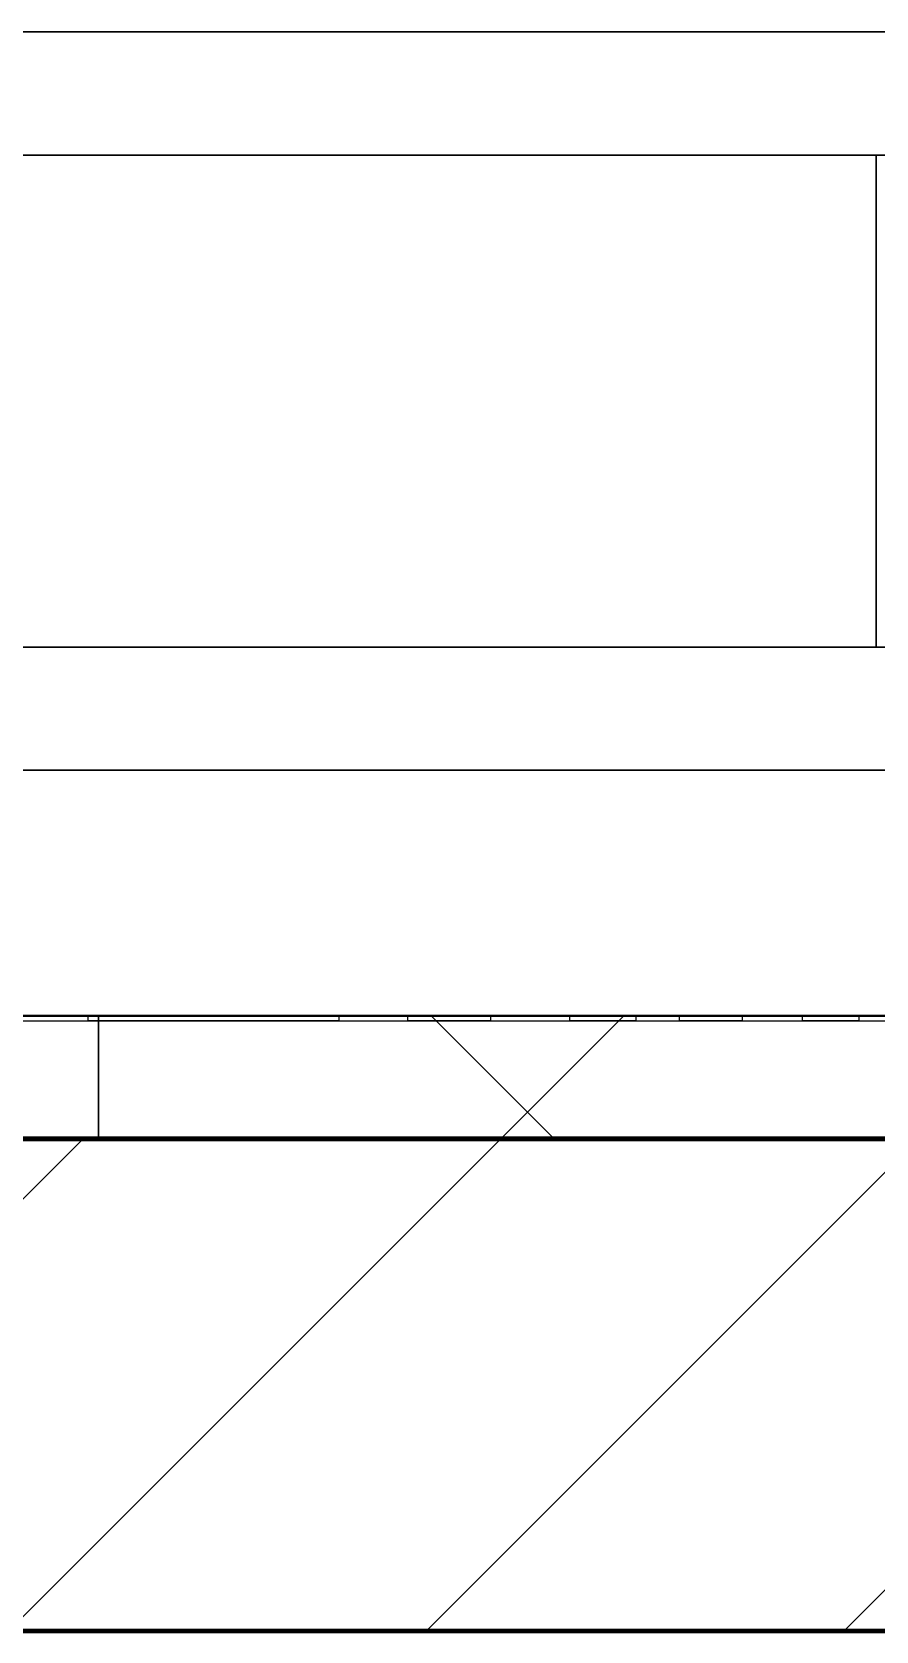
# Model space of a CAD drawing. Header units: millimetres. Extents: x -920231 to -841213, y -17301 to 22361.
# Drawn here: x -874609 to -874266, y -11666 to -11016 of the extents above; entities that cross this region are included whole.
import ezdxf
from ezdxf.enums import TextEntityAlignment as Align
from ezdxf.xclip import XClip

# ---------------------------------------------------------------- set-up
doc = ezdxf.new("R2010")
doc.units = ezdxf.units.MM
doc.header["$XCLIPFRAME"] = 0
for name, color, linetype in [('000 - WIPEOUT', 250, 'Continuous'), ('A04_TUBE SERIES', 2, 'Continuous'), ('A11_ALU.SOLID SHEET', 2, 'Continuous')]:
    doc.layers.add(name, color=color, linetype=linetype)
for name, color, linetype, lineweight in [('A-FLOR', 6, 'Continuous', 70), ('A-GLAZ-CURT', 2, 'Continuous', 9), ('A-WALL', 5, 'Continuous', 35), ('A-WALL-FNSH', 2, 'Continuous', 35), ('A-WALL-PATT', 1, 'Continuous', 35)]:
    doc.layers.add(name, color=color, linetype=linetype, lineweight=lineweight)

# ---------------------------------------------------------------- blocks, each defined once
blk = doc.blocks.new('PPLS-PP19_Custom Tile Pattern - Custom Tile Pattern-V18-4230-01 ENLARGED MULTI-PURPOSE LEVEL - REFLECTED CEILING PLAN - SHEET 1')
at = {"layer": 'A-GLAZ-CURT'}
for p, q in [((230.06, 0), (300, 0)), ((295.8, 0), (300, 0)), ((295.8, -2), (295.8, 0)), ((300, 0), (300, -2)), ((-300, -2), (300, -2)), ((300, -2), (295.8, -2)), ((300, -2), (300, -50)), ((300, -50), (-300, -50))]:
    blk.add_line(p, q, dxfattribs=at)
for points, knots in [([(300, 0), (286.53, 0), (254.22, 0), (207.11, 0), (177.41, 0), (159.34, 0), (158.33, 0), (158.3, 0)], [-285.253232, -285.253232, -285.253232, -285.253232, -244.693688, -187.987675, -143.776725, -129.632772, -123.352749, -123.352749, -123.352749, -123.352749]), ([(300, 0), (288.22, 0), (262, 0), (230.48, 0), (220, 0), (219.04, 0)], [-12528.858583, -12528.858583, -12528.858583, -12528.858583, -11905.454923, -11162.864862, -10859.773777, -10859.773777, -10859.773777, -10859.773777]), ([(284.78, 0), (284.83, 0), (285.23, 0), (287.47, 0), (293.59, 0), (297.76, 0), (300, 0)], [-4096.535135, -4096.535135, -4096.535135, -4096.535135, -4053.389046, -3959.664717, -3862.421465, -3746.95702, -3746.95702, -3746.95702, -3746.95702]), ([(295.8, 0), (294.18, 0), (290.94, 0), (286.68, 0), (285.79, 0)], [-4679.165325, -4679.165325, -4679.165325, -4679.165325, -4358.271401, -4213.061173, -4213.061173, -4213.061173, -4213.061173])]:
    blk.add_open_spline(points, degree=3, knots=knots, dxfattribs=at)
blk = doc.blocks.new('PPLS-PP19_Custom Tile Pattern - Custom Tile Pattern-V63-4230-01 ENLARGED MULTI-PURPOSE LEVEL - REFLECTED CEILING PLAN - SHEET 1')
at = {"layer": 'A-GLAZ-CURT'}
for p, q in [((-300, 0), (-202.31, 0)), ((-300, -2), (-300, 0)), ((-293.07, 0), (-289.41, 0)), ((-289.41, 0), (-293.07, 0)), ((-288.85, 0), (-275.75, 0)), ((-275.75, 0), (-288.85, 0)), ((-222.32, 0), (-217.03, 0)), ((-217.03, 0), (-222.32, 0)), ((-216.25, 0), (-205, 0)), ((-205, 0), (-216.25, 0)), ((-202.31, 0), (-202.31, -2)), ((-174.21, 0), (-140.66, 0)), ((-174.21, -2), (-174.21, 0)), ((-140.66, 0), (-140.66, -2)), ((-108.4, 0), (-81.66, 0)), ((-108.4, -2), (-108.4, 0)), ((-81.66, 0), (-81.66, -2)), ((-63.81, 0), (-38.36, 0)), ((-63.81, -2), (-63.81, 0)), ((-38.36, 0), (-38.36, -2)), ((-13.88, 0), (9.01, 0)), ((-13.88, -2), (-13.88, 0)), ((9.01, 0), (9.01, -2)), ((-300, -2), (300, -2)), ((-300, -50), (-300, -2)), ((-202.31, -2), (-300, -2)), ((-140.66, -2), (-174.21, -2)), ((-81.66, -2), (-108.4, -2)), ((-38.36, -2), (-63.81, -2)), ((9.01, -2), (-13.88, -2)), ((300, -50), (-300, -50))]:
    blk.add_line(p, q, dxfattribs=at)
at = {"layer": 'A-GLAZ-CURT', "flags": 128}
for points in [[(-300, 0), (-291.7, 0), (-283.58, 0), (-275.62, 0), (-267.8, 0), (-260.12, 0), (-252.56, 0), (-245.12, 0), (-237.77, 0), (-230.5, 0), (-223.32, 0), (-216.99, 0)], [(-174.21, 0), (-178.96, 0), (-183.97, 0), (-189.27, 0), (-194.85, 0), (-200.68, 0), (-206.74, 0), (-213.02, 0), (-219.49, 0), (-226.14, 0), (-232.95, 0), (-239.91, 0), (-247.01, 0), (-254.25, 0), (-261.61, 0), (-269.09, 0), (-276.68, 0), (-284.36, 0), (-292.14, 0), (-300, 0)], [(-216.2, 0), (-209.18, 0), (-202.31, 0)]]:
    blk.add_lwpolyline(points, dxfattribs=at)
at = {"layer": 'A-GLAZ-CURT'}
for points in [[(-300, 0), (-296.25, 0), (-292.52, 0), (-288.82, 0)], [(-289.1, 0), (-292.69, 0), (-296.33, 0), (-300, 0)], [(-148.23, 0), (-147.31, 0), (-146.22, 0), (-145.17, 0)], [(-145.56, 0), (-146.23, 0), (-146.71, 0), (-146.95, 0)], [(-137.88, 0), (-140.56, 0), (-143.24, 0), (-144.92, 0)], [(-144.53, 0), (-143.07, 0), (-141.23, 0), (-138.62, 0)], [(-39.84, 0), (-39.08, 0), (-38.11, 0), (-37.36, 0)]]:
    blk.add_open_spline(points, degree=3, dxfattribs=at)
for points, knots in [([(-217, 0), (-237.18, 0), (-260.52, 0), (-287.1, 0), (-288.83, 0)], [-15069.370336, -15069.370336, -15069.370336, -15069.370336, -13729.592194, -13637.183862, -13637.183862, -13637.183862, -13637.183862]), ([(-288.02, 0), (-276.85, 0), (-233.49, 0), (-184.21, 0), (-151.15, 0), (-140.66, 0)], [-5108.332465, -5108.332465, -5108.332465, -5108.332465, -4502.809032, -2700.551212, -1671.606487, -1671.606487, -1671.606487, -1671.606487]), ([(-217.46, 0), (-223.86, 0), (-236, 0), (-255.22, 0), (-262.59, 0), (-264.9, 0), (-265.4, 0)], [-1195.397769, -1195.397769, -1195.397769, -1195.397769, -858.079193, -543.655514, -208.940337, 0, 0, 0, 0]), ([(-258.6, 0), (-257.91, 0), (-254.26, 0), (-241.25, 0), (-227.53, 0), (-218.86, 0), (-217.07, 0)], [-5722.54675, -5722.54675, -5722.54675, -5722.54675, -5657.471696, -5413.335975, -5017.494783, -4916.013316, -4916.013316, -4916.013316, -4916.013316]), ([(-133.82, 0), (-135.51, 0), (-137.8, 0), (-149.31, 0), (-162.01, 0), (-177.91, 0), (-199.46, 0), (-216.65, 0), (-231.26, 0), (-233.46, 0), (-234, 0)], [-2731.647847, -2731.647847, -2731.647847, -2731.647847, -2418.507304, -2308.929706, -2113.765672, -1763.376603, -1422.553702, -978.033455, -846.069444, -682.911962, -682.911962, -682.911962, -682.911962]), ([(-233.49, 0), (-233.44, 0), (-232.38, 0), (-230.74, 0), (-225.3, 0), (-223.63, 0)], [-455.274641, -455.274641, -455.274641, -455.274641, -440.605512, -119.536984, 0, 0, 0, 0]), ([(-223.63, 0), (-219.39, 0), (-206.17, 0), (-188.58, 0), (-169.02, 0), (-156.01, 0), (-148.18, 0), (-146.3, 0)], [-5463.295695, -5463.295695, -5463.295695, -5463.295695, -5161.076232, -4739.070012, -4465.409639, -4149.119819, -4046.8857, -4046.8857, -4046.8857, -4046.8857]), ([(-217, 0), (-215.55, 0), (-211.11, 0), (-200.2, 0), (-185.8, 0), (-171.77, 0), (-158.7, 0), (-157.22, 0)], [-4914.687289, -4914.687289, -4914.687289, -4914.687289, -4832.723979, -4666.091899, -4349.945572, -4000.813434, -3840.635403, -3840.635403, -3840.635403, -3840.635403]), ([(-145.24, 0), (-147.68, 0), (-147.91, 0), (-158.72, 0), (-174.02, 0), (-185.59, 0), (-202.64, 0), (-213.26, 0), (-217, 0)], [-2901.410106, -2901.410106, -2901.410106, -2901.410106, -2477.344047, -2237.412286, -2029.680487, -1755.085331, -1400.429864, -1203.367208, -1203.367208, -1203.367208, -1203.367208]), ([(-108.4, 0), (-116.54, 0), (-146.91, 0), (-184.95, 0), (-215.87, 0), (-216.72, 0)], [-17961.803277, -17961.803277, -17961.803277, -17961.803277, -17136.203329, -15131.813646, -15075.510382, -15075.510382, -15075.510382, -15075.510382]), ([(-152.35, 0), (-151.03, 0), (-148.8, 0), (-146.2, 0), (-145.22, 0)], [-3494.978217, -3494.978217, -3494.978217, -3494.978217, -3371.022232, -3315.408842, -3315.408842, -3315.408842, -3315.408842]), ([(-118.78, 0), (-121.86, 0), (-126.28, 0), (-136.96, 0), (-147.46, 0), (-150.03, 0), (-150.57, 0)], [-5938.474035, -5938.474035, -5938.474035, -5938.474035, -5700.061948, -5508.838257, -5298.784692, -5196.16478, -5196.16478, -5196.16478, -5196.16478]), ([(-150.34, 0), (-150.07, 0), (-147.75, 0), (-142.6, 0), (-127.26, 0), (-107.3, 0), (-90.42, 0), (-75.26, 0), (-68.41, 0), (-65.12, 0), (-63.63, 0)], [-4948.728362, -4948.728362, -4948.728362, -4948.728362, -4883.323924, -4440.880425, -4054.690705, -3793.097032, -3402.597032, -3144.956779, -3050.982048, -2969.237017, -2969.237017, -2969.237017, -2969.237017]), ([(-26.75, 0), (-27.82, 0), (-36.18, 0), (-53.55, 0), (-78.2, 0), (-110.94, 0), (-130.52, 0), (-147.74, 0), (-149.07, 0)], [-8718.362214, -8718.362214, -8718.362214, -8718.362214, -8532.293389, -8073.216054, -7508.296369, -7004.680444, -6449.282163, -6277.220794, -6277.220794, -6277.220794, -6277.220794]), ([(-146.69, 0), (-146.59, 0), (-145.49, 0), (-135.69, 0), (-128.29, 0), (-125.15, 0)], [-420.34245, -420.34245, -420.34245, -420.34245, -406.956646, -290.263673, 0, 0, 0, 0]), ([(-86.16, 0), (-91.37, 0), (-104.13, 0), (-122.65, 0), (-137.5, 0), (-143.5, 0), (-145.23, 0)], [-1681.3698, -1681.3698, -1681.3698, -1681.3698, -1374.161226, -945.742622, -741.901385, -571.762605, -571.762605, -571.762605, -571.762605]), ([(-145.14, 0), (-141.74, 0), (-135.07, 0), (-127.33, 0), (-124.19, 0), (-123.43, 0), (-123.28, 0)], [-4025.956909, -4025.956909, -4025.956909, -4025.956909, -3839.893365, -3647.167523, -3488.92562, -3439.852845, -3439.852845, -3439.852845, -3439.852845]), ([(-144.74, 0), (-144.47, 0), (-139.73, 0), (-137.28, 0), (-133.93, 0), (-128.78, 0), (-126.5, 0)], [-6044.731135, -6044.731135, -6044.731135, -6044.731135, -6017.569127, -5560.701257, -5364.112219, -5231.017328, -5231.017328, -5231.017328, -5231.017328]), ([(-134.24, 0), (-133.42, 0), (-130.43, 0), (-117.33, 0), (-95.54, 0), (-84.96, 0), (-81.66, 0)], [-7671.276312, -7671.276312, -7671.276312, -7671.276312, -7293.749979, -6839.55839, -6236.997189, -5931.848349, -5931.848349, -5931.848349, -5931.848349]), ([(-127.41, 0), (-131.63, 0), (-133.13, 0), (-134.06, 0), (-134.11, 0)], [-8540.990293, -8540.990293, -8540.990293, -8540.990293, -8266.114998, -8251.085632, -8251.085632, -8251.085632, -8251.085632]), ([(-120.13, 0), (-120.14, 0), (-120.24, 0), (-121.3, 0), (-129.25, 0), (-133.82, 0)], [-2933.992132, -2933.992132, -2933.992132, -2933.992132, -2920.575025, -2840.280255, -2731.647847, -2731.647847, -2731.647847, -2731.647847]), ([(-113.44, 0), (-113.46, 0), (-114.06, 0), (-119.73, 0), (-125.43, 0), (-127.03, 0), (-127.41, 0)], [-323.250712, -323.250712, -323.250712, -323.250712, -282.672656, -98.539552, -24.539552, 0, 0, 0, 0]), ([(-126.5, 0), (-122.44, 0), (-108.71, 0), (-91.15, 0), (-77.96, 0), (-73.3, 0)], [-5231.017328, -5231.017328, -5231.017328, -5231.017328, -4994.692869, -4542.524482, -4256.184166, -4256.184166, -4256.184166, -4256.184166]), ([(-125.15, 0), (-124.93, 0), (-121.96, 0), (-113.01, 0), (-98.9, 0), (-85.29, 0), (-71.67, 0), (-65.93, 0), (-65.07, 0)], [-3362.7396, -3362.7396, -3362.7396, -3362.7396, -3342.215224, -3074.362186, -2902.289527, -2605.247022, -2322.099534, -2241.8264, -2241.8264, -2241.8264, -2241.8264]), ([(-122.08, 0), (-122.01, 0), (-121.69, 0), (-121.2, 0), (-120.88, 0)], [-3136.336417, -3136.336417, -3136.336417, -3136.336417, -3110.304437, -3035.164275, -3035.164275, -3035.164275, -3035.164275]), ([(-36.33, 0), (-36.43, 0), (-37.27, 0), (-45.02, 0), (-46.13, 0), (-60.59, 0), (-81.23, 0), (-99.51, 0), (-114.02, 0), (-117.28, 0), (-118.78, 0)], [-1855.773136, -1855.773136, -1855.773136, -1855.773136, -1810.870157, -1672.078046, -1405.135169, -1060.00838, -740.068933, -229.489605, -116.330425, 0, 0, 0, 0]), ([(-117.69, 0), (-117.06, 0), (-114.75, 0), (-113.43, 0), (-113.43, 0)], [-808.126779, -808.126779, -808.126779, -808.126779, -394.672656, -330.797262, -330.797262, -330.797262, -330.797262]), ([(-63.81, 0), (-70.01, 0), (-86.35, 0), (-107.8, 0), (-116.79, 0), (-117.66, 0)], [-2747.631049, -2747.631049, -2747.631049, -2747.631049, -2193.204658, -1433.981041, -969.752135, -969.752135, -969.752135, -969.752135]), ([(-115.82, 0), (-114.96, 0), (-110.41, 0), (-96.78, 0), (-71.33, 0), (-42.53, 0), (-15.45, 0), (-4.17, 0), (-1.48, 0)], [-5724.064692, -5724.064692, -5724.064692, -5724.064692, -5430.283136, -5103.229623, -4799.173296, -4065.652676, -3589.737505, -3420.625984, -3420.625984, -3420.625984, -3420.625984]), ([(9.32, 0), (9.08, 0), (7.65, 0), (2.57, 0), (-12.23, 0), (-25.64, 0), (-40, 0), (-56.24, 0), (-75.59, 0), (-94, 0), (-112.01, 0), (-114.94, 0), (-115.63, 0)], [-2922.926651, -2922.926651, -2922.926651, -2922.926651, -2882.788014, -2720.818881, -2518.50168, -2125.455881, -1792.521578, -1466.981642, -1208.454564, -789.402658, -501.969187, -243.577221, -243.577221, -243.577221, -243.577221]), ([(-63.96, 0), (-64.13, 0), (-72.5, 0), (-80.63, 0), (-86.16, 0)], [-2171.769325, -2171.769325, -2171.769325, -2171.769325, -2007.031671, -1681.3698, -1681.3698, -1681.3698, -1681.3698]), ([(-74.2, 0), (-76.01, 0), (-79.28, 0), (-82.66, 0), (-83.28, 0), (-83.28, 0)], [-1822.886126, -1822.886126, -1822.886126, -1822.886126, -1646.621388, -1424.436217, -1393.971743, -1393.971743, -1393.971743, -1393.971743]), ([(-83.28, 0), (-83.28, 0), (-82.91, 0), (-78.45, 0), (-75.07, 0), (-73.33, 0)], [-1393.4169, -1393.4169, -1393.4169, -1393.4169, -1353.722004, -1274.333717, -1182.466809, -1182.466809, -1182.466809, -1182.466809]), ([(-29.03, 0), (-33.97, 0), (-43.74, 0), (-56.37, 0), (-67.65, 0), (-71.7, 0), (-73.42, 0)], [-2680.714891, -2680.714891, -2680.714891, -2680.714891, -2413.671296, -2161.752162, -2006.592567, -1847.758068, -1847.758068, -1847.758068, -1847.758068]), ([(-73.16, 0), (-71.15, 0), (-61.53, 0), (-48.14, 0), (-36.49, 0), (-33.57, 0), (-29.94, 0), (-28.57, 0)], [-1179.514552, -1179.514552, -1179.514552, -1179.514552, -1073.56893, -651.549973, -296.515819, -83.513472, 0, 0, 0, 0]), ([(-72.25, 0), (-68.63, 0), (-60.64, 0), (-54.4, 0), (-48.53, 0), (-30.79, 0), (-20.06, 0), (-6.34, 0), (-1.84, 0)], [-4234.633075, -4234.633075, -4234.633075, -4234.633075, -4008.285538, -3689.699207, -3546.54457, -3315.260113, -2864.387349, -2615.508664, -2615.508664, -2615.508664, -2615.508664]), ([(31.18, 0), (25.97, 0), (11.99, 0), (-16.92, 0), (-47.42, 0), (-65.35, 0), (-66.28, 0), (-66.31, 0)], [-4496.803627, -4496.803627, -4496.803627, -4496.803627, -4222.080604, -3745.412743, -2981.410125, -2542.574734, -2526.906796, -2526.906796, -2526.906796, -2526.906796]), ([(-65.47, 0), (-65.27, 0), (-62.78, 0), (-55.26, 0), (-43.47, 0), (-38.36, 0)], [-2362.748727, -2362.748727, -2362.748727, -2362.748727, -2315.303971, -1809.437387, -1213.642243, -1213.642243, -1213.642243, -1213.642243]), ([(-63.63, 0), (-61.49, 0), (-57.39, 0), (-54.49, 0), (-45.2, 0), (-40.79, 0), (-40.46, 0), (-40.44, 0)], [-2969.237017, -2969.237017, -2969.237017, -2969.237017, -2851.217951, -2734.127174, -2474.780881, -2410.990208, -2350.645972, -2350.645972, -2350.645972, -2350.645972]), ([(-51.83, 0), (-51.83, 0), (-51.78, 0), (-47.4, 0), (-46.01, 0), (-40.22, 0), (-36.78, 0)], [-632.814994, -632.814994, -632.814994, -632.814994, -627.965721, -508.377888, -260.442412, 0, 0, 0, 0]), ([(70.35, 0), (70.29, 0), (65.09, 0), (53.52, 0), (37, 0), (24.07, 0), (12.82, 0), (-2.9, 0), (-20.62, 0), (-32.81, 0), (-44.85, 0), (-51.43, 0), (-51.79, 0)], [-2953.937821, -2953.937821, -2953.937821, -2953.937821, -2950.589685, -2634.532728, -2313.748533, -2106.613311, -1925.670641, -1617.263037, -1290.787923, -1039.307308, -819.71621, -644.910881, -644.910881, -644.910881, -644.910881]), ([(-36.78, 0), (-32.43, 0), (-19.22, 0), (8.83, 0), (43.36, 0), (70.92, 0), (82.12, 0), (83.66, 0)], [-6191.144455, -6191.144455, -6191.144455, -6191.144455, -5862.463379, -5340.621928, -4573.028122, -4094.177415, -3869.465285, -3869.465285, -3869.465285, -3869.465285]), ([(-36.29, 0), (-36.29, 0), (-34.66, 0), (-28.88, 0), (-26.95, 0), (-26.54, 0)], [-9150.272121, -9150.272121, -9150.272121, -9150.272121, -9057.163041, -8919.836787, -8834.607043, -8834.607043, -8834.607043, -8834.607043]), ([(30.82, 0), (29.27, 0), (20.14, 0), (3.54, 0), (-16.58, 0), (-34.76, 0), (-36.04, 0)], [-10462.034656, -10462.034656, -10462.034656, -10462.034656, -10363.088938, -9884.23066, -9424.652049, -9182.880979, -9182.880979, -9182.880979, -9182.880979]), ([(-33.34, 0), (-33.34, 0), (-32.93, 0), (-31.16, 0), (-30.52, 0)], [-2415.024266, -2415.024266, -2415.024266, -2415.024266, -2357.633367, -2323.618664, -2323.618664, -2323.618664, -2323.618664]), ([(-1.5, 0), (-7.27, 0), (-18.59, 0), (-30.57, 0), (-31.82, 0), (-32, 0)], [-3291.206051, -3291.206051, -3291.206051, -3291.206051, -2994.501669, -2698.150104, -2614.070998, -2614.070998, -2614.070998, -2614.070998]), ([(-30.61, 0), (-29.53, 0), (-23.35, 0), (-15.75, 0), (-15.19, 0)], [-54150.414002, -54150.414002, -54150.414002, -54150.414002, -53749.15266, -53717.791567, -53717.791567, -53717.791567, -53717.791567]), ([(-13.88, 0), (-15.14, 0), (-18.44, 0), (-26.26, 0), (-29.97, 0), (-30.54, 0)], [-55123.81448, -55123.81448, -55123.81448, -55123.81448, -54789.006179, -54461.685999, -54258.56961, -54258.56961, -54258.56961, -54258.56961]), ([(-30.52, 0), (-27.11, 0), (-17.83, 0), (5.99, 0), (22.06, 0), (37.44, 0), (45.92, 0), (57.76, 0), (64.47, 0), (72.74, 0), (75.22, 0), (76.03, 0), (76.21, 0)], [-2323.618664, -2323.618664, -2323.618664, -2323.618664, -2142.497158, -1716.209403, -1206.526904, -1089.329421, -901.315459, -753.071572, -495.328968, -421.953223, -334.951786, -290.452333, -290.452333, -290.452333, -290.452333]), ([(8.33, 0), (8.19, 0), (7.18, 0), (0.32, 0), (-13.89, 0), (-24.92, 0), (-29.03, 0)], [-3574.286521, -3574.286521, -3574.286521, -3574.286521, -3526.962355, -3285.499107, -2903.012179, -2680.714891, -2680.714891, -2680.714891, -2680.714891]), ([(-28.57, 0), (-26.93, 0), (-20.29, 0), (-12.72, 0), (-5.06, 0), (-1.51, 0)], [-5361.429781, -5361.429781, -5361.429781, -5361.429781, -5261.36855, -5050.479954, -4868.292141, -4868.292141, -4868.292141, -4868.292141]), ([(-15.19, 0), (-13.07, 0), (7.48, 0), (38.1, 0), (60.36, 0), (69.75, 0)], [-461.142613, -461.142613, -461.142613, -461.142613, -429.606584, -390.253598, -361.643964, -361.643964, -361.643964, -361.643964]), ([(-1.48, 0), (1.57, 0), (10.42, 0), (15.02, 0), (22.91, 0), (31, 0), (39.04, 0), (51.19, 0), (58.74, 0), (61.34, 0), (61.45, 0)], [-2608.809486, -2608.809486, -2608.809486, -2608.809486, -2439.246196, -2084.094819, -1956.422387, -1818.904206, -1645.594513, -1443.202566, -1228.752106, -1120.932285, -1120.932285, -1120.932285, -1120.932285]), ([(70.35, 0), (65.92, 0), (55.69, 0), (39.61, 0), (24.74, 0), (8.59, 0), (-0.67, 0), (-1.47, 0)], [-4641.04913, -4641.04913, -4641.04913, -4641.04913, -4326.416877, -4098.545751, -3766.694881, -3333.063701, -3291.793108, -3291.793108, -3291.793108, -3291.793108]), ([(-1.31, 0), (0.23, 0), (5.47, 0), (13.15, 0), (21.24, 0), (24.62, 0), (24.72, 0), (24.72, 0)], [-4865.001098, -4865.001098, -4865.001098, -4865.001098, -4785.90057, -4596.498881, -4445.288762, -4384.376941, -4376.041937, -4376.041937, -4376.041937, -4376.041937]), ([(-0.97, 0), (1, 0), (6.01, 0), (9.64, 0), (10.14, 0), (10.18, 0)], [-3410.081093, -3410.081093, -3410.081093, -3410.081093, -3285.047089, -3066.359526, -3044.715262, -3044.715262, -3044.715262, -3044.715262]), ([(103.09, 0), (101.08, 0), (86.31, 0), (63.34, 0), (35.84, 0), (18.55, 0), (11.55, 0), (9.01, 0)], [-375.435014, -375.435014, -375.435014, -375.435014, -369.147452, -330.153101, -307.516438, -285.83788, -269.307637, -269.307637, -269.307637, -269.307637]), ([(24.69, 0), (24.54, 0), (20.99, 0), (15.48, 0), (10.8, 0), (9.63, 0)], [-4368.572414, -4368.572414, -4368.572414, -4368.572414, -4306.476363, -4080.000647, -3772.857994, -3772.857994, -3772.857994, -3772.857994])]:
    blk.add_open_spline(points, degree=3, knots=knots, dxfattribs=at)
blk = doc.blocks.new('*U1364')
at = {"layer": 'Defpoints', "color": 250, "flags": 1}
blk.add_attdef('EXTR.OVL-LENGTH_', (-33.1, -9.01), '', height=5, dxfattribs=at)
blk.add_wipeout([(-25, 0), (25, 0), (25, 20718), (-25, 20718)]).dxf.layer = '000 - WIPEOUT'
at = {"layer": 'A04_TUBE SERIES', "color": 0}
blk.add_lwpolyline([(-25, 0), (25, 0), (25, 20718), (-25, 20718)], close=True, dxfattribs=at)
blk = doc.blocks.new('*U1363')
at = {"layer": 'Defpoints', "color": 250, "flags": 1}
blk.add_attdef('EXTR.OVL-LENGTH_', (-33.1, -9.01), '', height=5, dxfattribs=at)
blk.add_wipeout([(-25, 0), (25, 0), (25, 20718), (-25, 20718)]).dxf.layer = '000 - WIPEOUT'
at = {"layer": 'A04_TUBE SERIES', "color": 0}
blk.add_lwpolyline([(-25, 0), (25, 0), (25, 20718), (-25, 20718)], close=True, dxfattribs=at)
blk = doc.blocks.new('*U1409')
at = {"layer": 'Defpoints', "color": 250}
blk.add_text('AL.SHEET-HAT-TYPE-C', height=7, rotation=270, dxfattribs=at).set_placement((15, 0), align=Align.BOTTOM_CENTER)
blk.add_wipeout([(0, -100), (350, -100), (350, 100), (0, 100)]).dxf.layer = '000 - WIPEOUT'
at = {"layer": 'A11_ALU.SOLID SHEET', "color": 0}
blk.add_lwpolyline([(0, -100), (350, -100), (350, 100), (0, 100)], close=True, dxfattribs=at)
blk = doc.blocks.new('*U1512')
at = {"layer": 'A11_ALU.SOLID SHEET', "color": 1}
blk.add_blockref('*U1409', (-129934, -14745), dxfattribs=at)
at = {"layer": 'A04_TUBE SERIES', "linetype": 'ByBlock', "rotation": 270}
for name, p in [('*U1363', (-145688, -14620)), ('*U1364', (-145688, -14870))]:
    blk.add_blockref(name, p, dxfattribs=at)

msp = doc.modelspace()

# ---------------------------------------------------------------- block references
ref = msp.add_blockref('*U1512', (-744682.37, 3579.02))
XClip(ref).set_block_clipping_path([(-170955.001718735, -20880.0077451951), (-101425.4223389953, 14393.0014498747)])

# ---------------------------------------------------------------- next in the draw order: hatches: boundary and pattern name
at = {"layer": 'A-WALL-PATT', "lineweight": 9}
h = msp.add_hatch(dxfattribs=at)
h.set_pattern_fill('FP_3', color=256, style=0, pattern_type=2)
h.set_pattern_definition([(45, (0, 0), (-212.13203, 212.13203), []), (135, (0, 0), (-212.13203, -212.13203), [])])
h.paths.add_polyline_path([(-869552.37, -11465.78), (-869552.37, -11415.78), (-879822.37, -11415.78), (-879822.37, -11465.78), (-870405.01, -11465.78)])
h = msp.add_hatch(dxfattribs=at)
h.set_pattern_fill('FP_2', color=256, style=0, pattern_type=2)
h.set_pattern_definition([(45, (0, 0), (-84.852814, 84.852814), [])])
h.paths.add_polyline_path([(-868780.51, -11665.78), (-868780.51, -11465.78), (-875997.37, -11465.78), (-875997.37, -11665.78), (-870405.01, -11665.78)])

# ---------------------------------------------------------------- next in the draw order: linework, layer by layer
at = {"layer": 'A-FLOR', "lineweight": 25}
msp.add_line((-875322.37, -11465.78), (-873842.37, -11465.78), dxfattribs=at)
at = {"layer": 'A-WALL', "color": 7, "lineweight": 70}
for p, q in [((-875997.37, -11465.78), (-869552.37, -11465.78)), ((-869552.37, -11465.78), (-875997.37, -11465.78)), ((-868780.51, -11665.78), (-875997.37, -11665.78))]:
    msp.add_line(p, q, dxfattribs=at)
at = {"layer": 'A-WALL-FNSH', "color": 250}
msp.add_line((-879822.37, -11415.78), (-869552.37, -11415.78), dxfattribs=at)

# ---------------------------------------------------------------- next in the draw order: block references
at = {"layer": 'A-GLAZ-CURT'}
for name, p in [('PPLS-PP19_Custom Tile Pattern - Custom Tile Pattern-V18-4230-01 ENLARGED MULTI-PURPOSE LEVEL - REFLECTED CEILING PLAN - SHEET 1', (-874882.37, -11415.78)), ('PPLS-PP19_Custom Tile Pattern - Custom Tile Pattern-V63-4230-01 ENLARGED MULTI-PURPOSE LEVEL - REFLECTED CEILING PLAN - SHEET 1', (-874282.37, -11415.78))]:
    msp.add_blockref(name, p, dxfattribs=at)

doc.saveas('drawing.dxf')
